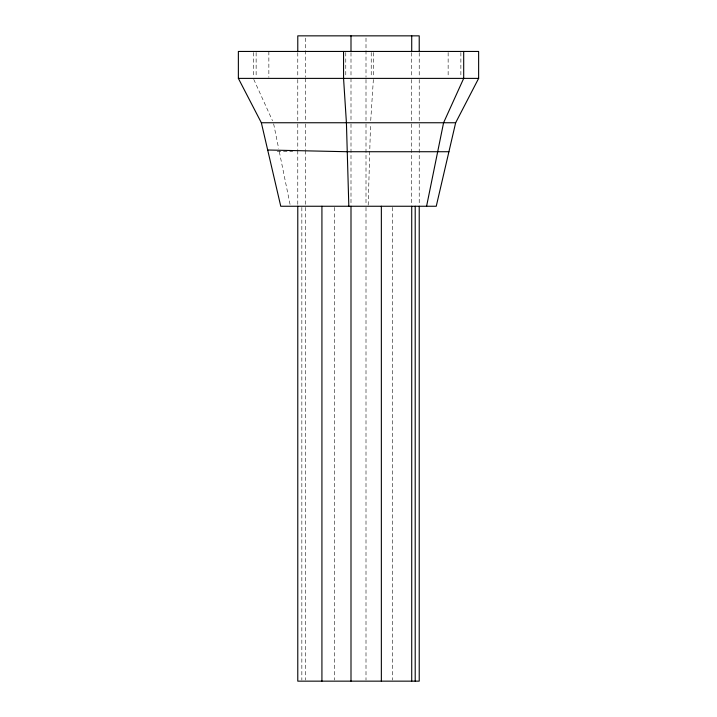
<?xml version="1.0" encoding="UTF-8"?>
<svg xmlns="http://www.w3.org/2000/svg" width="717" height="717" viewBox="0 0 717 717"><rect width="100%" height="100%" fill="white"/><g stroke="black" fill="none" stroke-linecap="round" stroke-linejoin="round"><path stroke-width="0.54" stroke-dasharray="3.58 2.69" d="M368.197 205.143L370.546 123.871M370.725 120.537L373.369 79.497M277.201 151.412L292.715 151.726M253.764 79.39L272.505 120.734M273.643 123.826L278.662 148.509M279.325 151.726L290.206 205.161M460.87 52.52L460.87 77.311M448.143 52.52L448.143 77.311M419.221 52.637L419.221 77.266M419.221 79.497L419.221 120.537M419.221 123.933L419.221 205.143M411.719 52.637L411.719 77.266M411.719 79.497L411.719 120.537M411.719 123.933L411.719 205.143M392.611 207.374L392.611 680.03M373.44 52.52L373.44 77.311M371.227 52.52L371.227 77.311M366.002 38.091L366.002 77.266M366.002 79.497L366.002 120.537M366.002 123.933L366.002 205.143M366.002 207.374L366.002 680.03M350.998 52.637L350.998 77.266M350.998 78.386L350.998 120.537M350.998 123.933L350.998 205.143M345.773 52.52L345.773 77.311M334.579 207.374L334.579 680.03M305.281 38.091L305.281 77.266M305.281 78.386L305.281 120.537M305.281 123.933L305.281 149.521M305.281 150.633L305.281 205.143M305.281 207.374L305.281 680.03M301.848 207.374L301.848 680.03M297.779 52.637L297.779 77.266M297.779 79.497L297.779 120.537M297.779 123.933L297.779 149.521M297.779 150.633L297.779 205.143M268.857 51.445L268.857 77.311M256.13 52.52L256.13 77.311M253.307 52.52L253.307 77.311"/><path stroke-width="1.08" d="M426.579 206.254L443.581 122.75L463.693 78.386L463.693 51.445M455.653 122.75L436.241 206.254L280.759 206.254L261.346 122.75L238.367 78.386L238.367 51.445L478.633 51.445L478.633 78.386L455.653 122.75L261.346 122.75M238.367 78.386L478.633 78.386M448.923 151.726L347.261 151.726L267.683 150.005M348.829 206.254L346.419 122.75L343.56 78.386L343.56 51.445M419.221 51.516L419.221 35.85L297.779 35.85L297.779 51.516M419.221 206.254L419.221 681.15L297.779 681.15L297.779 206.254M415.206 206.254L415.206 681.15M411.719 35.85L411.719 51.516M411.719 206.254L411.719 681.15M381.354 206.254L381.354 681.15M350.998 35.85L350.998 51.516M350.998 206.254L350.998 681.15M321.924 206.254L321.924 681.15"/></g></svg>
